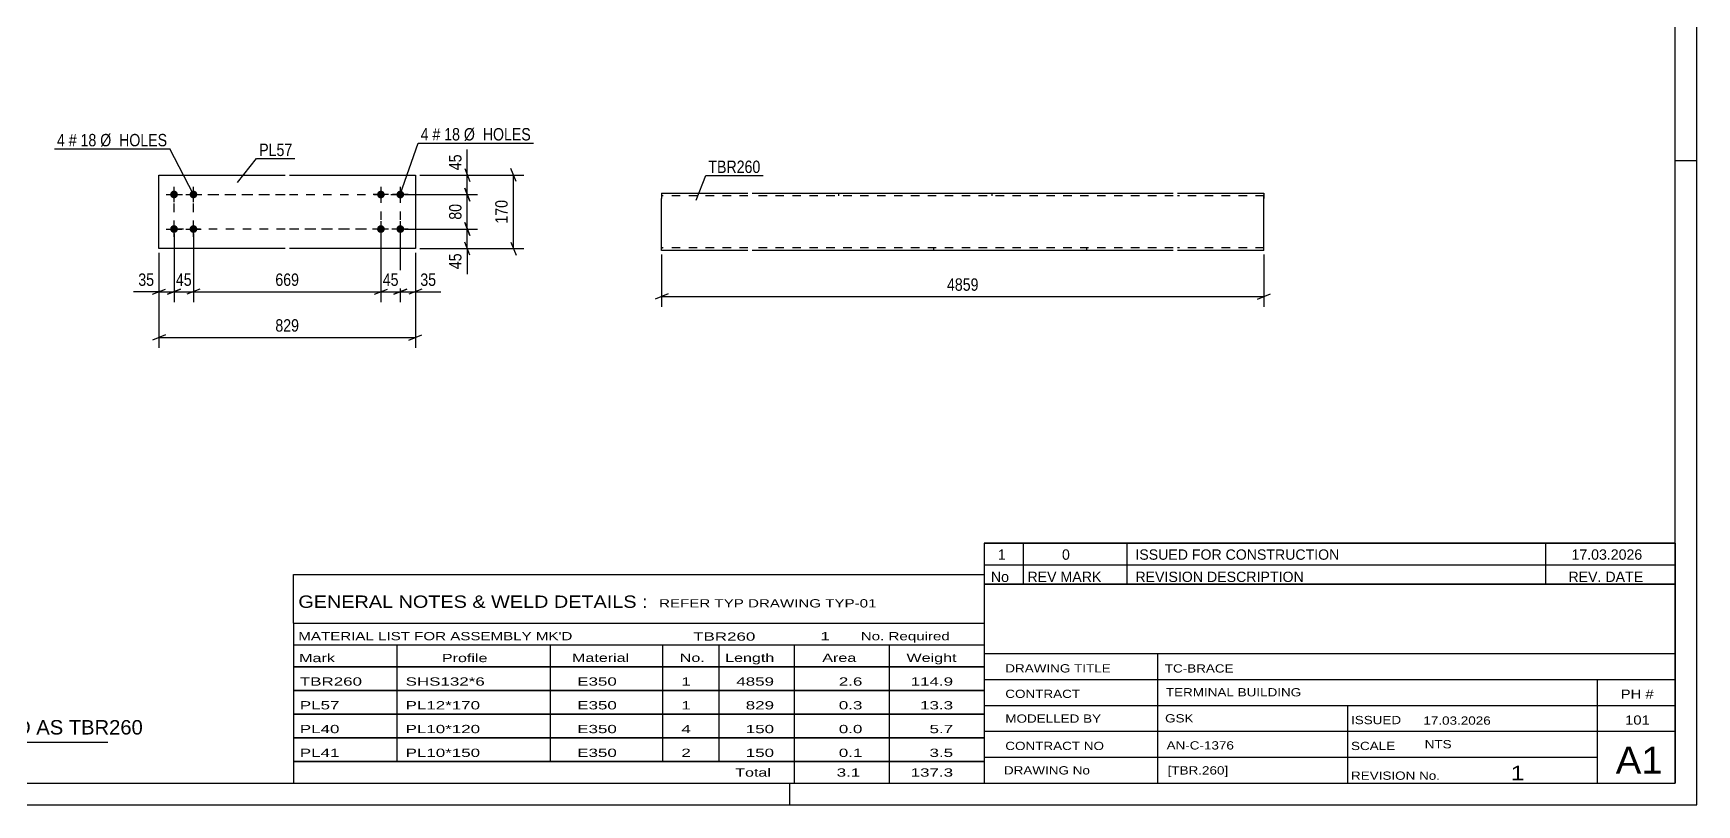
# Model space of a CAD drawing. Header units: millimetres. Extents: x 0 to 594, y 0 to 420.
# Drawn here: x 208.8 to 594, y 0 to 178.5 of the extents above; entities that cross this region are included whole.
import ezdxf

# ---------------------------------------------------------------- set-up
doc = ezdxf.new("R2010")
doc.units = ezdxf.units.MM
doc.linetypes.add('DXK_LINE_DOT2', pattern=[3.9198, 1.9599, -1.9599])
doc.styles.add('Arial', font='ARIAL.TTF', dxfattribs={"height": 0.2})
doc.styles.add('Arial Narrow', font='ARIALN.TTF', dxfattribs={"height": 0.2})

# ---------------------------------------------------------------- blocks, each defined once
blk = doc.blocks.new('Unknown-581559774-1128')
at = {"color": 5, "linetype": 'Continuous'}
for p, q in [((594, 0), (594, 420)), ((589, 5), (589, 415)), ((594, 149), (589, 149)), ((5, 5), (589, 5)), ((384, 0), (384, 5)), ((0, 0), (594, 0))]:
    blk.add_line(p, q, dxfattribs=at)
blk = doc.blocks.new('Part-581559774-1360 - 1344')
at = {"color": 2, "linetype": 'Continuous'}
for p, q in [((237.87, 145.74), (267.07, 145.73)), ((237.87, 128.74), (237.87, 145.74)), ((268.07, 145.73), (297.28, 145.73)), ((297.28, 145.73), (297.27, 128.73)), ((267.07, 128.73), (237.87, 128.74)), ((297.27, 128.73), (268.07, 128.73))]:
    blk.add_line(p, q, dxfattribs=at)
blk = doc.blocks.new('Bolt-581559774-1393 - 1344')
at = {"linetype": 'Continuous'}
for points in [[(289.27, 140.33, -1), (289.27, 142.13, -1)], [(293.77, 140.33, -1), (293.77, 142.13, -1)], [(289.27, 132.33, -1), (289.27, 134.13, -1)], [(293.77, 132.33, -1), (293.77, 134.13, -1)]]:
    blk.add_hatch(color=1, dxfattribs=at).paths.add_polyline_path(points)
at = {"color": 1, "linetype": 'Continuous'}
for p, q in [((289.27, 143.03), (289.27, 139.43)), ((293.77, 143.03), (293.77, 139.43)), ((291.07, 141.23), (287.47, 141.23)), ((295.57, 141.23), (291.97, 141.23)), ((289.27, 135.03), (289.27, 131.43)), ((293.77, 135.03), (293.77, 131.43)), ((291.07, 133.23), (287.47, 133.23)), ((295.57, 133.23), (291.97, 133.23))]:
    blk.add_line(p, q, dxfattribs=at)
blk = doc.blocks.new('Bolt-581559774-1398 - 1344')
at = {"linetype": 'Continuous'}
for points in [[(241.37, 142.14, -1), (241.37, 140.34, -1)], [(245.87, 142.14, -1), (245.87, 140.34, -1)], [(241.37, 134.14, -1), (241.37, 132.34, -1)], [(245.87, 134.14, -1), (245.87, 132.34, -1)]]:
    blk.add_hatch(color=1, dxfattribs=at).paths.add_polyline_path(points)
at = {"color": 1, "linetype": 'Continuous'}
for p, q in [((241.37, 139.44), (241.37, 143.04)), ((245.87, 139.44), (245.87, 143.04)), ((239.57, 141.24), (243.17, 141.24)), ((244.07, 141.24), (247.67, 141.23)), ((241.37, 131.44), (241.37, 135.04)), ((245.87, 131.44), (245.87, 135.04)), ((239.57, 133.24), (243.17, 133.24)), ((244.07, 133.24), (247.67, 133.23))]:
    blk.add_line(p, q, dxfattribs=at)
blk = doc.blocks.new('Part-581559774-1241 - 1223')
at = {"color": 2, "linetype": 'Continuous'}
for p, q in [((354.28, 141.51), (354.28, 140.31)), ((354.28, 141.51), (374.28, 141.51)), ((354.28, 129.05), (354.28, 140.31)), ((375.28, 141.51), (472.78, 141.51)), ((473.78, 141.51), (493.78, 141.51)), ((493.78, 141.51), (493.78, 141.41)), ((493.78, 141.41), (493.78, 140.31)), ((493.78, 128.31), (493.78, 140.31)), ((354.28, 128.4), (354.28, 129.05)), ((354.28, 128.31), (354.28, 128.4)), ((374.28, 128.31), (354.28, 128.31)), ((472.78, 128.31), (375.28, 128.31)), ((493.78, 128.31), (473.78, 128.31))]:
    blk.add_line(p, q, dxfattribs=at)
at = {"color": 7, "linetype": 'DXK_LINE_DOT2'}
for p, q in [((374.28, 140.91), (354.28, 140.91)), ((472.78, 140.91), (375.28, 140.91)), ((395.28, 141.51), (395.28, 140.91)), ((430.76, 141.51), (430.76, 140.91)), ((493.78, 140.91), (473.78, 140.91)), ((493.78, 140.31), (493.78, 141.15)), ((354.28, 129.05), (354.28, 128.66)), ((354.28, 128.91), (354.28, 128.95)), ((374.28, 128.91), (354.28, 128.91)), ((472.78, 128.91), (375.28, 128.91)), ((417.3, 128.31), (417.3, 128.91)), ((452.78, 128.31), (452.78, 128.91)), ((493.78, 128.91), (473.78, 128.91)), ((493.78, 128.91), (493.78, 128.95))]:
    blk.add_line(p, q, dxfattribs=at)
blk = doc.blocks.new('Rectangle-581559774-1475 - 1344')
at = {"color": 1, "linetype": 'DXK_LINE_DOT2'}
for p, q in [((241.37, 141.24), (267.07, 141.23)), ((241.37, 133.24), (241.37, 141.24)), ((268.07, 141.23), (293.77, 141.23)), ((293.77, 141.23), (293.77, 133.23)), ((267.07, 133.23), (241.37, 133.24)), ((293.77, 133.23), (268.07, 133.23))]:
    blk.add_line(p, q, dxfattribs=at)
blk = doc.blocks.new('Rectangle-581559774-1486 - 1344')
at = {"color": 1, "linetype": 'DXK_LINE_DOT2'}
for p, q in [((245.87, 141.24), (267.07, 141.23)), ((245.87, 133.24), (245.87, 141.24)), ((268.07, 141.23), (289.27, 141.23)), ((289.27, 141.23), (289.27, 133.23)), ((267.07, 133.23), (245.87, 133.24)), ((289.27, 133.23), (268.07, 133.23))]:
    blk.add_line(p, q, dxfattribs=at)
blk = doc.blocks.new('StraightDimension-581559774-1424 - 1344')
at = {"color": 7, "linetype": 'Continuous'}
for p, q in [((241.37, 132.24), (241.37, 116.34)), ((245.87, 132.24), (245.87, 116.34)), ((239.87, 118.14), (242.87, 119.34)), ((241.37, 118.74), (245.87, 118.74)), ((247.37, 119.34), (244.37, 118.14))]:
    blk.add_line(p, q, dxfattribs=at)
at = {"color": 0}
blk.add_wipeout([(246.05, 119.49), (246.05, 123.69), (241.2, 123.69), (241.2, 119.49)], dxfattribs=at)
at = {"color": 3, "style": 'Arial Narrow'}
blk.add_text('45', height=2.863, dxfattribs=at).set_placement((241.8, 120.09))
blk = doc.blocks.new('StraightDimension-581559774-1453 - 1344')
at = {"color": 7, "linetype": 'Continuous'}
for p, q in [((294.77, 133.23), (311.68, 133.23)), ((308.68, 134.73), (309.88, 131.73)), ((309.28, 128.73), (309.28, 133.23)), ((298.27, 128.73), (311.68, 128.73)), ((309.88, 127.23), (308.68, 130.23))]:
    blk.add_line(p, q, dxfattribs=at)
at = {"color": 0}
blk.add_wipeout([(308.53, 128.2), (304.33, 128.2), (304.33, 123.35), (308.53, 123.35)], dxfattribs=at)
at = {"color": 7, "linetype": 'Continuous'}
blk.add_line((309.28, 128.73), (309.28, 122.82), dxfattribs=at)
blk.add_line((309.28, 128.73), (309.28, 122.82), dxfattribs=at)
at = {"color": 3, "style": 'Arial Narrow'}
blk.add_text('45', height=2.863, rotation=90.0002, dxfattribs=at).set_placement((307.93, 123.95))
blk = doc.blocks.new('StraightDimension-581559774-1401 - 1344')
at = {"color": 7, "linetype": 'Continuous'}
for p, q in [((293.77, 132.23), (293.77, 116.34)), ((297.27, 127.73), (297.27, 116.34)), ((292.27, 118.14), (295.27, 119.34)), ((293.77, 118.74), (297.27, 118.74)), ((298.77, 119.34), (295.77, 118.14))]:
    blk.add_line(p, q, dxfattribs=at)
at = {"color": 0}
blk.add_wipeout([(302.65, 119.49), (302.65, 123.69), (297.8, 123.69), (297.8, 119.49)], dxfattribs=at)
at = {"color": 7, "linetype": 'Continuous'}
blk.add_line((297.27, 118.74), (303.18, 118.74), dxfattribs=at)
blk.add_line((297.27, 118.74), (303.18, 118.74), dxfattribs=at)
at = {"color": 3, "style": 'Arial Narrow'}
blk.add_text('35', height=2.863, dxfattribs=at).set_placement((298.4, 120.09))
blk = doc.blocks.new('StraightDimension-581559774-1407 - 1344')
at = {"color": 7, "linetype": 'Continuous'}
for p, q in [((289.27, 132.23), (289.27, 116.34)), ((293.77, 132.23), (293.77, 116.34)), ((287.77, 118.14), (290.77, 119.34)), ((289.27, 118.74), (293.77, 118.74)), ((295.27, 119.34), (292.27, 118.14))]:
    blk.add_line(p, q, dxfattribs=at)
at = {"color": 0}
blk.add_wipeout([(293.95, 119.49), (293.95, 123.69), (289.1, 123.69), (289.1, 119.49)], dxfattribs=at)
at = {"color": 3, "style": 'Arial Narrow'}
blk.add_text('45', height=2.863, dxfattribs=at).set_placement((289.7, 120.09))
blk = doc.blocks.new('StraightDimension-581559774-1415 - 1344')
at = {"color": 7, "linetype": 'Continuous'}
for p, q in [((245.87, 132.24), (245.87, 116.34)), ((289.27, 132.23), (289.27, 116.34)), ((247.37, 119.34), (244.37, 118.14)), ((245.87, 118.74), (289.27, 118.74)), ((287.77, 118.14), (290.77, 119.34))]:
    blk.add_line(p, q, dxfattribs=at)
at = {"color": 0}
blk.add_wipeout([(270.92, 119.49), (270.92, 123.69), (264.23, 123.69), (264.23, 119.49)], dxfattribs=at)
at = {"color": 3, "style": 'Arial Narrow'}
blk.add_text('669', height=2.863, dxfattribs=at).set_placement((264.83, 120.09))
blk = doc.blocks.new('StraightDimension-581559774-1432 - 1344')
at = {"color": 7, "linetype": 'Continuous'}
for p, q in [((241.37, 132.24), (241.37, 116.34)), ((237.87, 127.74), (237.87, 116.34)), ((236.37, 118.14), (239.37, 119.34)), ((237.87, 118.74), (241.37, 118.74)), ((242.87, 119.34), (239.87, 118.14))]:
    blk.add_line(p, q, dxfattribs=at)
at = {"color": 0}
blk.add_wipeout([(237.35, 119.49), (237.35, 123.69), (232.49, 123.69), (232.49, 119.49)], dxfattribs=at)
at = {"color": 7, "linetype": 'Continuous'}
blk.add_line((237.87, 118.74), (231.97, 118.74), dxfattribs=at)
blk.add_line((237.87, 118.74), (231.97, 118.74), dxfattribs=at)
at = {"color": 3, "style": 'Arial Narrow'}
blk.add_text('35', height=2.863, dxfattribs=at).set_placement((233.09, 120.09))
blk = doc.blocks.new('StraightDimension-581559774-1439 - 1344')
at = {"color": 7, "linetype": 'Continuous'}
for p, q in [((320.58, 144.23), (319.38, 147.23)), ((298.28, 145.73), (322.38, 145.73)), ((319.98, 128.73), (319.98, 145.73)), ((298.27, 128.73), (322.38, 128.73)), ((319.38, 130.23), (320.58, 127.23))]:
    blk.add_line(p, q, dxfattribs=at)
at = {"color": 0}
blk.add_wipeout([(319.23, 140.57), (315.03, 140.57), (315.03, 133.89), (319.23, 133.89)], dxfattribs=at)
at = {"color": 3, "style": 'Arial Narrow'}
blk.add_text('170', height=2.863, rotation=90.0002, dxfattribs=at).set_placement((318.63, 134.49))
blk = doc.blocks.new('StraightDimension-581559774-1448 - 1344')
at = {"color": 7, "linetype": 'Continuous'}
for p, q in [((237.87, 127.74), (237.87, 105.75)), ((297.27, 127.73), (297.27, 105.75)), ((239.37, 108.75), (236.37, 107.55)), ((237.87, 108.15), (297.27, 108.15)), ((295.77, 107.55), (298.77, 108.75))]:
    blk.add_line(p, q, dxfattribs=at)
at = {"color": 0}
blk.add_wipeout([(270.92, 108.9), (270.92, 113.1), (264.23, 113.1), (264.23, 108.9)], dxfattribs=at)
at = {"color": 3, "style": 'Arial Narrow'}
blk.add_text('829', height=2.863, dxfattribs=at).set_placement((264.83, 109.5))
blk = doc.blocks.new('StraightDimension-581559774-1459 - 1344')
at = {"color": 7, "linetype": 'Continuous'}
for p, q in [((308.68, 142.73), (309.88, 139.73)), ((294.77, 141.23), (311.68, 141.23)), ((309.28, 133.23), (309.28, 141.23)), ((294.77, 133.23), (311.68, 133.23)), ((309.88, 131.73), (308.68, 134.73))]:
    blk.add_line(p, q, dxfattribs=at)
at = {"color": 0}
blk.add_wipeout([(308.53, 139.66), (304.33, 139.66), (304.33, 134.8), (308.53, 134.8)], dxfattribs=at)
at = {"color": 3, "style": 'Arial Narrow'}
blk.add_text('80', height=2.863, rotation=90.0002, dxfattribs=at).set_placement((307.93, 135.4))
blk = doc.blocks.new('StraightDimension-581559774-1467 - 1344')
at = {"color": 7, "linetype": 'Continuous'}
for p, q in [((308.68, 147.23), (309.88, 144.23)), ((298.28, 145.73), (311.68, 145.73)), ((309.88, 139.73), (308.68, 142.73)), ((309.28, 141.23), (309.28, 145.73)), ((294.77, 141.23), (311.68, 141.23))]:
    blk.add_line(p, q, dxfattribs=at)
at = {"color": 0}
blk.add_wipeout([(308.53, 151.11), (304.33, 151.11), (304.33, 146.25), (308.53, 146.25)], dxfattribs=at)
at = {"color": 7, "linetype": 'Continuous'}
blk.add_line((309.28, 145.73), (309.28, 151.63), dxfattribs=at)
blk.add_line((309.28, 145.73), (309.28, 151.63), dxfattribs=at)
at = {"color": 3, "style": 'Arial Narrow'}
blk.add_text('45', height=2.863, rotation=90.0002, dxfattribs=at).set_placement((307.93, 146.85))
blk = doc.blocks.new('StraightDimension-581559774-1324 - 1223')
at = {"color": 7, "linetype": 'Continuous'}
for p, q in [((354.28, 127.31), (354.28, 115.21)), ((493.78, 127.31), (493.78, 115.21)), ((355.78, 118.21), (352.78, 117.01)), ((354.28, 117.61), (493.78, 117.61)), ((492.28, 117.01), (495.28, 118.21))]:
    blk.add_line(p, q, dxfattribs=at)
at = {"color": 0}
blk.add_wipeout([(428.29, 118.36), (428.29, 122.56), (419.77, 122.56), (419.77, 118.36)], dxfattribs=at)
at = {"color": 3, "style": 'Arial Narrow'}
blk.add_text('4859', height=2.863, dxfattribs=at).set_placement((420.37, 118.96))
blk = doc.blocks.new('Unknown-581559774-4523')
at = {"color": 7, "linetype": 'Continuous'}
blk.add_line((156, 14.5), (226, 14.5), dxfattribs=at)
at = {"color": 7, "style": 'Arial'}
blk.add_text('ONE-TCH-BRACE MARKED AS TBR260', height=3.3428, dxfattribs=at).set_placement((147.99, 16.25))
blk = doc.blocks.new('Unknown-581559774-4520')
at = {"color": 7, "linetype": 'Continuous'}
for p, q in [((429, 51.05), (429, 5)), ((429, 51.05), (589, 51.05)), ((589, 51), (589, 5)), ((429, 35), (589, 35)), ((469.14, 35), (469.14, 5)), ((429, 29), (589, 29)), ((571, 5.05), (571, 29.05)), ((429, 23), (589, 23)), ((513.14, 23), (513.14, 5)), ((429, 17), (589, 17)), ((429, 11), (571, 11)), ((429, 5), (589, 5))]:
    blk.add_line(p, q, dxfattribs=at)
at = {"color": 7, "style": 'Arial Narrow'}
for s, height, width, p in [('DRAWING TITLE', 1.9089, 1.425378, (433.88, 30.61)), ('TC-BRACE', 1.909, 1.425378, (470.81, 30.59)), ('TERMINAL BUILDING', 1.9089, 1.425378, (471.06, 25.07)), ('CONTRACT', 1.909, 1.425378, (433.88, 24.71)), ('MODELLED BY', 1.9089, 1.425378, (433.88, 18.98)), ('GSK', 1.909, 1.425378, (470.88, 19.04)), ('ISSUED', 1.909, 1.425378, (513.94, 18.64)), ('17.03.2026', 1.909, 1.425378, (530.69, 18.52)), ('CONTRACT NO', 1.9089, 1.425378, (433.88, 12.66)), ('AN-C-1376', 1.909, 1.425378, (471.23, 12.78)), ('SCALE', 1.909, 1.425378, (513.94, 12.65)), ('A1', 6.204, 1.25, (575.24, 7.2)), ('DRAWING No', 1.909, 1.425378, (433.56, 7)), ('[TBR.260]', 1.909, 1.425378, (471.46, 6.99)), ('REVISION No.', 1.9089, 1.425378, (513.94, 5.77)), ('1', 3.34, 1.5, (550.91, 5.68))]:
    blk.add_text(s, height=height, dxfattribs=dict(at, width=width)).set_placement(p)
at = {"color": 7, "linetype": 'Continuous', "style": 'Arial Narrow'}
for s, height, width, p in [('PH #', 2.1, 1.42538, (576.4, 24.55)), ('101', 2.1, 1.42538, (577.41, 18.55)), ('NTS', 1.909, 1.425378, (531, 13.05))]:
    blk.add_text(s, height=height, dxfattribs=dict(at, width=width)).set_placement(p)
blk = doc.blocks.new('Unknown-581559774-4521')
at = {"color": 7, "linetype": 'Continuous'}
for p, q in [((429, 60.55), (589, 60.55)), ((589, 60.55), (429, 60.55)), ((429, 60.55), (429, 55.55)), ((438, 60.55), (438, 55.55)), ((462, 60.55), (462, 55.55)), ((559, 60.55), (559, 55.55)), ((589, 60.55), (589, 55.55)), ((429, 55.55), (589, 55.55)), ((429, 55.55), (429, 51.05)), ((429, 55.55), (589, 55.55)), ((438, 55.55), (438, 51.05)), ((462, 55.55), (462, 51.05)), ((559, 55.55), (559, 51.05)), ((589, 55.55), (589, 51.05)), ((589, 51.05), (429, 51.05))]:
    blk.add_line(p, q, dxfattribs=at)
at = {"color": 7, "linetype": 'Continuous', "style": 'Arial Narrow'}
for s, height, width, p in [('1', 2.39, 1.196471, (432.16, 56.7)), ('0', 2.39, 1.196471, (447, 56.7)), ('ISSUED FOR CONSTRUCTION', 2.3861, 1.196471, (464, 56.7)), ('17.03.2026', 2.386, 1.196471, (565, 56.7)), ('No', 2.386, 1.2, (430.54, 51.55)), ('REV MARK', 2.386, 1.2, (439, 51.55)), ('REVISION DESCRIPTION', 2.3861, 1.2, (464, 51.55)), ('REV. DATE', 2.386, 1.2, (564.28, 51.55))]:
    blk.add_text(s, height=height, dxfattribs=dict(at, width=width)).set_placement(p)
blk = doc.blocks.new('Unknown-581559774-4522')
at = {"color": 7, "linetype": 'Continuous'}
for p, q in [((269, 53.25), (429, 53.25)), ((269, 42), (269, 53.25)), ((429, 53.25), (429, 42)), ((269, 42), (429, 42)), ((269, 42), (269, 37)), ((429, 42), (429, 37)), ((269, 37), (429, 37)), ((269, 37), (269, 32)), ((293, 37), (293, 32)), ((328.5, 37), (328.5, 32)), ((354.5, 37), (354.5, 32)), ((367.5, 37), (367.5, 32)), ((385, 37), (385, 32)), ((407, 37), (407, 32)), ((429, 37), (429, 32)), ((269, 32), (429, 32)), ((269, 31.95), (269, 26.55)), ((269, 31.95), (429, 31.95)), ((293, 32), (293, 26.5)), ((328.5, 32), (328.5, 26.5)), ((354.5, 32), (354.5, 26.5)), ((367.5, 32), (367.5, 26.5)), ((385, 32), (385, 26.5)), ((407, 32), (407, 26.5)), ((429, 31.95), (429, 26.55)), ((269, 26.55), (429, 26.55)), ((269, 26.45), (269, 21.05)), ((269, 26.45), (429, 26.45)), ((293, 26.5), (293, 21)), ((328.5, 26.5), (328.5, 21)), ((354.5, 26.5), (354.5, 21)), ((367.5, 26.5), (367.5, 21)), ((385, 26.5), (385, 21)), ((407, 26.5), (407, 21)), ((429, 26.45), (429, 21.05)), ((269, 21.05), (429, 21.05)), ((269, 20.95), (269, 15.55)), ((269, 20.95), (429, 20.95)), ((293, 21), (293, 15.5)), ((328.5, 21), (328.5, 15.5)), ((354.5, 21), (354.5, 15.5)), ((367.5, 21), (367.5, 15.5)), ((385, 21), (385, 15.5)), ((407, 21), (407, 15.5)), ((429, 20.95), (429, 15.55)), ((269, 15.55), (429, 15.55)), ((269, 15.45), (269, 10.05)), ((269, 15.45), (429, 15.45)), ((293, 15.5), (293, 10)), ((328.5, 15.5), (328.5, 10)), ((354.5, 15.5), (354.5, 10)), ((367.5, 15.5), (367.5, 10)), ((385, 15.5), (385, 10)), ((407, 15.5), (407, 10)), ((429, 15.45), (429, 10.05)), ((269, 10.05), (429, 10.05)), ((269, 10), (429, 10)), ((269, 10), (269, 5)), ((385, 10), (385, 5)), ((407, 10), (407, 5)), ((429, 10), (429, 5)), ((269, 5), (429, 5))]:
    blk.add_line(p, q, dxfattribs=at)
at = {"color": 7, "style": 'Arial Narrow'}
for s, height, width, p in [('GENERAL NOTES & WELD DETAILS :', 2.8633, 1.4, (270.15, 45.56)), ('REFER TYP DRAWING TYP-01', 1.9089, 1.6, (353.7, 45.66)), ("MATERIAL LIST FOR ASSEMBLY MK'D", 1.9089, 1.6, (270.15, 38.06)), ('TBR260', 1.909, 1.794707, (361.59, 37.97)), ('1', 1.91, 1.794707, (391.08, 38.06)), ('No. Required', 1.9089, 1.6, (400.41, 38.06)), ('Mark', 1.909, 1.7, (270.34, 33)), ('Profile', 1.909, 1.7, (303.41, 33)), ('Material', 1.909, 1.7, (333.54, 33.06)), ('No.', 1.909, 1.7, (358.5, 33.06)), ('Length', 1.909, 1.7, (369, 33.06)), ('Area', 1.909, 1.7, (391.5, 33.06)), ('Weight', 1.909, 1.7, (411, 33.06))]:
    blk.add_text(s, height=height, dxfattribs=dict(at, width=width)).set_placement(p)
at = {"color": 7, "linetype": 'Continuous', "style": 'Arial Narrow'}
for s, height, width, p in [('TBR260', 1.909, 1.794707, (270.5, 27.56)), ('SHS132*6', 1.909, 1.794707, (295, 27.56)), ('E350', 1.909, 1.794707, (334.74, 27.56)), ('1', 1.91, 1.794707, (358.86, 27.56)), ('4859', 1.909, 1.794707, (371.58, 27.56)), ('2.6', 1.909, 1.794707, (395.32, 27.56)), ('114.9', 1.909, 1.794707, (411.96, 27.56)), ('PL57', 1.909, 1.794707, (270.5, 22.06)), ('PL12*170', 1.909, 1.794707, (295, 22.06)), ('E350', 1.909, 1.794707, (334.74, 22.06)), ('1', 1.91, 1.794707, (358.86, 22.06)), ('829', 1.909, 1.794707, (373.77, 22.06)), ('0.3', 1.909, 1.794707, (395.32, 22.06)), ('13.3', 1.909, 1.794707, (414.14, 22.06)), ('PL40', 1.909, 1.794707, (270.5, 16.56)), ('PL10*120', 1.909, 1.794707, (295, 16.56)), ('E350', 1.909, 1.794707, (334.74, 16.56)), ('4', 1.91, 1.794707, (358.86, 16.56)), ('150', 1.909, 1.794707, (373.77, 16.56)), ('0.0', 1.909, 1.794707, (395.32, 16.56)), ('5.7', 1.909, 1.794707, (416.33, 16.56)), ('PL41', 1.909, 1.794707, (270.5, 11.06)), ('PL10*150', 1.909, 1.794707, (295, 11.06)), ('E350', 1.909, 1.794707, (334.74, 11.06)), ('2', 1.91, 1.794707, (358.86, 11.06)), ('150', 1.909, 1.794707, (373.77, 11.06)), ('0.1', 1.909, 1.794707, (395.32, 11.06)), ('3.5', 1.909, 1.794707, (416.33, 11.06)), ('Total', 1.909, 1.7, (371.33, 6.5)), ('3.1', 1.909, 1.794707, (394.83, 6.5)), ('137.3', 1.909, 1.794707, (411.96, 6.5))]:
    blk.add_text(s, height=height, dxfattribs=dict(at, width=width)).set_placement(p)
blk = doc.blocks.new('Mark-581559774-1356 - 1344')
at = {"color": 0}
blk.add_wipeout([(268.77, 150.14), (268.77, 153.14), (261.09, 153.14), (261.09, 150.14)], dxfattribs=at)
blk.add_wipeout([(268.77, 150.14), (268.77, 153.14), (261.09, 153.14), (261.09, 150.14)], dxfattribs=at)
at = {"color": 30, "linetype": 'Continuous'}
for p, q in [((256.03, 144), (260.49, 149.54)), ((260.49, 149.54), (269.37, 149.54))]:
    blk.add_line(p, q, dxfattribs=at)
at = {"color": 3, "style": 'Arial Narrow'}
blk.add_text('PL57', height=2.863, dxfattribs=at).set_placement((261.09, 150.14))
blk = doc.blocks.new('Mark-581559774-1389 - 1344')
at = {"color": 0}
blk.add_wipeout([(300.31, 153.74), (300.31, 156.74), (298.48, 156.74), (298.48, 153.74)], dxfattribs=at)
blk.add_wipeout([(300.31, 153.74), (300.31, 156.74), (298.48, 156.74), (298.48, 153.74)], dxfattribs=at)
at = {"color": 7, "linetype": 'Continuous'}
blk.add_line((293.77, 141.23), (297.88, 153.14), dxfattribs=at)
at = {"color": 0}
blk.add_wipeout([(303.03, 153.74), (303.03, 156.74), (301.21, 156.74), (301.21, 153.74)], dxfattribs=at)
blk.add_wipeout([(303.03, 153.74), (303.03, 156.74), (301.21, 156.74), (301.21, 153.74)], dxfattribs=at)
at = {"color": 3, "style": 'Arial Narrow'}
blk.add_text('4', height=2.86, dxfattribs=at).set_placement((298.48, 153.74))
at = {"color": 0}
blk.add_wipeout([(307.59, 153.74), (307.59, 156.74), (303.93, 156.74), (303.93, 153.74)], dxfattribs=at)
blk.add_wipeout([(307.59, 153.74), (307.59, 156.74), (303.93, 156.74), (303.93, 153.74)], dxfattribs=at)
at = {"color": 3, "style": 'Arial Narrow'}
blk.add_text('#', height=2.86, dxfattribs=at).set_placement((301.21, 153.74))
at = {"color": 0}
blk.add_wipeout([(324.02, 153.74), (324.02, 156.74), (308.49, 156.74), (308.49, 153.74)], dxfattribs=at)
blk.add_wipeout([(324.02, 153.74), (324.02, 156.74), (308.49, 156.74), (308.49, 153.74)], dxfattribs=at)
at = {"color": 7, "linetype": 'Continuous'}
blk.add_line((297.88, 153.14), (324.62, 153.14), dxfattribs=at)
at = {"color": 3, "style": 'Arial Narrow'}
for s, p in [('18', (303.93, 153.74)), ('Ø  HOLES', (308.49, 153.74))]:
    blk.add_text(s, height=2.863, dxfattribs=at).set_placement(p)
blk = doc.blocks.new('Mark-581559774-1394 - 1344')
at = {"color": 0}
blk.add_wipeout([(216.09, 152.39), (216.09, 155.39), (214.26, 155.39), (214.26, 152.39)], dxfattribs=at)
blk.add_wipeout([(216.09, 152.39), (216.09, 155.39), (214.26, 155.39), (214.26, 152.39)], dxfattribs=at)
blk.add_wipeout([(218.82, 152.39), (218.82, 155.39), (216.99, 155.39), (216.99, 152.39)], dxfattribs=at)
blk.add_wipeout([(218.82, 152.39), (218.82, 155.39), (216.99, 155.39), (216.99, 152.39)], dxfattribs=at)
at = {"color": 3, "style": 'Arial Narrow'}
blk.add_text('4', height=2.86, dxfattribs=at).set_placement((214.26, 152.39))
at = {"color": 0}
blk.add_wipeout([(223.37, 152.39), (223.37, 155.39), (219.72, 155.39), (219.72, 152.39)], dxfattribs=at)
blk.add_wipeout([(223.37, 152.39), (223.37, 155.39), (219.72, 155.39), (219.72, 152.39)], dxfattribs=at)
at = {"color": 3, "style": 'Arial Narrow'}
blk.add_text('#', height=2.86, dxfattribs=at).set_placement((216.99, 152.39))
at = {"color": 0}
blk.add_wipeout([(239.8, 152.39), (239.8, 155.39), (224.27, 155.39), (224.27, 152.39)], dxfattribs=at)
blk.add_wipeout([(239.8, 152.39), (239.8, 155.39), (224.27, 155.39), (224.27, 152.39)], dxfattribs=at)
at = {"color": 7, "linetype": 'Continuous'}
for p in [(213.66, 151.79), (245.87, 141.24)]:
    blk.add_line(p, (240.4, 151.79), dxfattribs=at)
at = {"color": 3, "style": 'Arial Narrow'}
for s, p in [('18', (219.72, 152.39)), ('Ø  HOLES', (224.27, 152.39))]:
    blk.add_text(s, height=2.863, dxfattribs=at).set_placement(p)
blk = doc.blocks.new('Mark-581559774-1236 - 1223')
at = {"color": 0}
blk.add_wipeout([(377.17, 146.21), (377.17, 149.21), (365.11, 149.21), (365.11, 146.21)], dxfattribs=at)
blk.add_wipeout([(377.17, 146.21), (377.17, 149.21), (365.11, 149.21), (365.11, 146.21)], dxfattribs=at)
at = {"color": 30, "linetype": 'Continuous'}
for p, q in [((362.28, 139.96), (364.51, 145.61)), ((364.51, 145.61), (377.77, 145.61))]:
    blk.add_line(p, q, dxfattribs=at)
at = {"color": 3, "style": 'Arial Narrow'}
blk.add_text('TBR260', height=2.863, dxfattribs=at).set_placement((365.11, 146.21))

msp = doc.modelspace()

# ---------------------------------------------------------------- block references
for name in ['Unknown-581559774-1128', 'Part-581559774-1360 - 1344', 'Bolt-581559774-1398 - 1344', 'Bolt-581559774-1393 - 1344', 'Rectangle-581559774-1475 - 1344', 'Rectangle-581559774-1486 - 1344', 'Part-581559774-1241 - 1223', 'Unknown-581559774-4521', 'Unknown-581559774-4522', 'Unknown-581559774-4520', 'Unknown-581559774-4523']:
    msp.add_blockref(name, (0, 0))

# ---------------------------------------------------------------- next in the draw order: block references
for name in ['Mark-581559774-1394 - 1344', 'Mark-581559774-1356 - 1344', 'Mark-581559774-1236 - 1223', 'StraightDimension-581559774-1424 - 1344', 'StraightDimension-581559774-1453 - 1344', 'StraightDimension-581559774-1324 - 1223']:
    msp.add_blockref(name, (0, 0))

# ---------------------------------------------------------------- next in the draw order: block references
msp.add_blockref('StraightDimension-581559774-1401 - 1344', (0, 0))

# ---------------------------------------------------------------- next in the draw order: block references
for name in ['StraightDimension-581559774-1439 - 1344', 'StraightDimension-581559774-1407 - 1344']:
    msp.add_blockref(name, (0, 0))

# ---------------------------------------------------------------- next in the draw order: block references
for name in ['StraightDimension-581559774-1459 - 1344', 'StraightDimension-581559774-1415 - 1344']:
    msp.add_blockref(name, (0, 0))

# ---------------------------------------------------------------- next in the draw order: block references
for name in ['StraightDimension-581559774-1467 - 1344', 'StraightDimension-581559774-1432 - 1344']:
    msp.add_blockref(name, (0, 0))

# ---------------------------------------------------------------- next in the draw order: block references
for name in ['Mark-581559774-1389 - 1344', 'StraightDimension-581559774-1448 - 1344']:
    msp.add_blockref(name, (0, 0))

doc.saveas('drawing.dxf')
